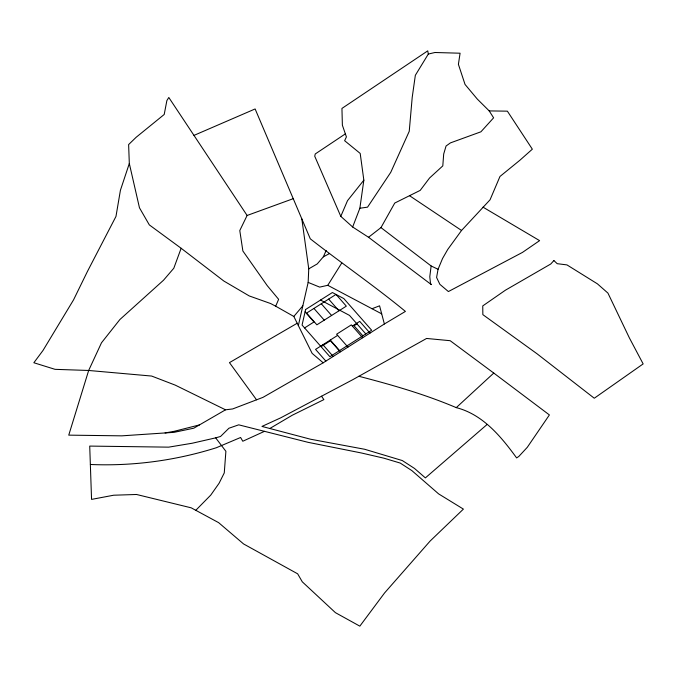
<?xml version="1.0" encoding="UTF-8"?>
<svg xmlns="http://www.w3.org/2000/svg" width="677" height="677" viewBox="0 0 677 677"><rect width="100%" height="100%" fill="white"/><g stroke="black" fill="none" stroke-linecap="round" stroke-linejoin="round"><path stroke-width="1.02" d="M298.345 325.561L308.153 282.402L308.754 268.845L301.824 218.883M368.533 237.272L380.973 227.607L431.131 265.968L429.793 276.724L430.487 283.299L431.342 284.619L368.533 237.272L352.658 226.998L340.793 216.352L314.737 156.235L315.245 153.967L345.363 133.868M359.868 208.237L363.845 180.175L360.198 153.425L344.635 140.706L346.412 136.898L342.376 125.22L341.944 108.422L427.754 50.851L428.313 54.058L415.339 75.299L412.208 97.412L409.238 131.321L390.764 172.313L367.552 207.154L359.868 208.237L352.658 226.998M428.313 54.058L434.939 52.501L460.081 53.212L458.405 64.332L465.04 84.439L477.302 99.079L489.209 110.91L507.378 111.163L532.342 149.185L519.843 160.28L499.973 176.469L490.055 199.791L461.545 230.468L447.742 249.449L442.546 258.504L438.061 269.285L436.589 277.477L439.889 284.348L448.394 291.559L522.475 252.403L539.603 240.631L483.014 207.154M323.183 362.804L312.139 353.377L293.826 316.455L275.691 306.199L278.628 299.319L267.246 285.652L242.874 250.998L239.785 230.552L247.105 215.472L168.81 97.48L166.872 100.585L164.206 114.472L136.153 137.279L128.622 144.573L129.315 163.495L120.421 190.262L115.97 216.445L87.409 271.511L73.539 299.886L42.998 350.466L33.85 362.745L55.049 369.337L88.662 370.471L151.656 376.057L175.199 385.111L225.534 409.813L232.676 408.942L262.972 397.365L323.183 362.804L384.375 323.987L405.413 311.412C374.584 286.016 341.657 263.378 310.294 238.82L255.119 108.955L193.969 135.392M129.315 163.495L139.47 207.814L149.321 224.899L181.148 248.273L173.803 268.236L163.521 280.219L119.905 319.519L101.491 342.79L88.662 370.471L68.749 435.142L121.826 435.844L174.031 432.341L193.774 428.202L225.534 409.813M340.793 216.352L347.513 200.663L363.845 180.175M308.754 268.845L317.242 263.92L323.335 256.828L326.179 250.482M380.973 227.607L394.75 203.049L420.205 190.381L429.573 177.992L442.8 165.89L443.689 154.043L446.058 146.02L450.4 142.906L480.924 131.803L493.609 117.823L489.209 110.91M308.153 282.402L319.679 287.116L327.778 285.305L341.767 262.981M302.831 305.809L293.826 316.455M195.788 510.306L210.759 495.099L219.077 483.276L224.265 472.91L225.89 451.305L215.675 437.858L192.183 443.24L168.666 447.15L89.719 446.084L91.556 499.398L113.668 495.217L136.534 494.481L191.202 507.826L218.629 522.644L243.585 543.953L297.66 573.825L302.28 581.814L335.42 612.66L359.834 626.149L384.587 592.934L430.115 541.058L463.398 509.104L438.637 493.897L411.853 470.6L400.2 463.06L383.935 458.194L361.357 452.972L308.086 442.335L238.727 424.834L228.928 428.236L220.55 436.47L215.675 437.858M456.264 407.63L493.77 373.061L549.394 414.933L527.298 447.302L518.81 456.459L516.619 457.914C501.132 436.64 482.921 414.442 456.264 407.63C424.75 394.242 391.924 384.849 358.869 376.277M487.068 424.496L425.384 477.894L414.493 468.433L402.316 460.555L364.691 449.274L310.413 439.195L261.957 426.425L280.6 417.895L352.717 379.712L426.595 338.458L450.171 340.7L493.77 373.061M304.582 327.93L313.984 321.964L305.082 311.835M337.628 335.386L315.55 349.391L325.849 361.103M352.353 326.043L359.715 321.38L370.014 333.092M321.067 346.675L330.469 340.709L339.295 350.754M356.982 323.894L354.029 325.772L362.855 335.809M269.818 428.499L292.278 415.229L323.877 399.608L321.533 396.231M297.195 323.251L229.461 362.627L256.549 399.819M323.335 256.828L329.25 253.697M264.479 431.334L242.789 441.243L240.597 437.486L216.454 447.7A305.657 252.199 -9.4 0 1 163.893 460.148A305.082 251.726 -9.4 0 1 92.182 464.557L90.354 464.439M372.003 308.729L379.577 305.826L384.375 323.987M247.105 215.472L293.243 198.674M199.427 424.928L174.158 431.325L165.078 432.942M431.131 265.968L438.061 269.285M275.691 306.199L270.631 303.541L249.254 295.942L223.825 281.023L181.148 248.273M327.778 285.305L381.693 313.857M320.517 300.046L349.51 315.397L365.808 333.939M409.526 195.695L461.545 230.468M328.658 299.099L338.957 310.811M362.652 337.764L351.321 324.875L336.604 334.21L347.936 347.098M321.296 303.761L331.603 315.482M313.933 308.433L324.241 320.153M330.266 340.049L340.573 351.769M322.912 344.72L333.211 356.44M305.606 309.507L302.069 325.07L329.894 356.711L371.656 330.232L343.831 298.582L332.39 292.523L305.606 309.507M553.904 260.56L550.748 264.013L505.431 290.188L482.752 305.911L482.845 314.636L536.979 353.732L594.279 398.237L643.15 363.913L629.356 337.865L607.938 293.099L597.427 283.849L566.962 264.902L557.205 263.683L553.904 260.56M336.02 294.427L306.571 313.104L316.878 324.816L346.319 306.148L336.02 294.427"/></g></svg>
